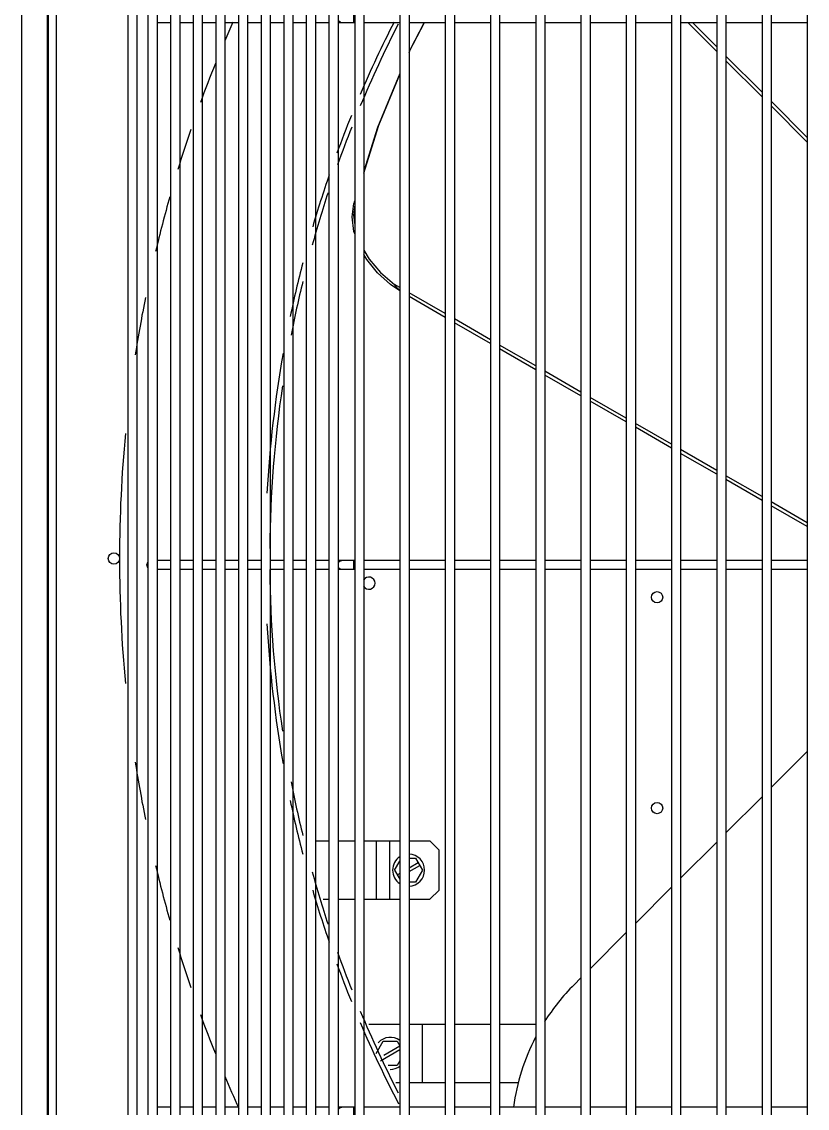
# Model space of a CAD drawing. Header units: metres. Extents: x -367 to 374, y -238 to 224.
# Drawn here: x 242.3114 to 242.5686, y 216.4616 to 216.8173 of the extents above; entities that cross this region are included whole.
import ezdxf
from ezdxf.enums import TextEntityAlignment as Align

# ---------------------------------------------------------------- set-up
doc = ezdxf.new("R2010")
doc.units = ezdxf.units.M
for name, color, linetype in [('ELE-ALIMENTADORES', 160, 'Continuous'), ('LA_BAU_BASES GERAIS_R00$0$ARQ-XREF-ATT', 8, 'Continuous'), ('LA_BAU_BASES GERAIS_R00$0$BASE', 253, 'Continuous'), ('LA_BAU_BASES GERAIS_R00$0$dutos', 31, 'Continuous')]:
    doc.layers.add(name, color=color, linetype=linetype)
doc.styles.add('LA_BAU_BASES GERAIS_R00$0$R60-125-RS', font='romans.shx', dxfattribs={"height": 0.19})
doc.styles.add('LA_BAU_BASES GERAIS_R00$0$R80-100-RS', font='romans.shx', dxfattribs={"height": 0.203})

# ---------------------------------------------------------------- blocks, each defined once
blk = doc.blocks.new('LA_BAU_BASES GERAIS_R00$0$A$C5BA41825')
at = {"layer": 'LA_BAU_BASES GERAIS_R00$0$dutos', "color": 251}
for p, q in [((-24.42727953793094, 40.29707436454305), (-24.42727953793094, 38.107074364543)), ((-24.43860771252439, 38.10962436454304), (-24.43860771252439, 40.29452436454301)), ((-24.42982953793094, 38.10962436454304), (-24.42982953793094, 40.29452436454301)), ((-24.32959084344112, 39.12149266126528), (-24.32959084344112, 38.2755585557361)), ((-24.32659084344112, 39.12149266126528), (-24.32659084344112, 38.2755585557361)), ((-24.31477084344112, 39.12149266126528), (-24.31477084344112, 38.2755585557361)), ((-24.31177084344112, 39.12149266126528), (-24.31177084344112, 38.2755585557361)), ((-24.29995084344112, 39.12149266126528), (-24.29995084344112, 38.2755585557361)), ((-24.29695084344112, 39.12149266126528), (-24.29695084344112, 38.2755585557361)), ((-24.28513084344112, 39.12149266126528), (-24.28513084344112, 38.2755585557361)), ((-24.28213084344112, 39.12149266126528), (-24.28213084344112, 38.2755585557361)), ((-24.27031084344112, 39.12149266126528), (-24.27031084344112, 38.2755585557361)), ((-24.26731084344112, 39.12149266126528), (-24.26731084344112, 38.2755585557361)), ((-24.25549084344113, 39.12149266126528), (-24.25549084344113, 38.2755585557361)), ((-24.25249084344113, 39.12149266126528), (-24.25249084344113, 38.2755585557361)), ((-24.24067084344113, 39.12149266126528), (-24.24067084344113, 38.2755585557361)), ((-24.23767084344113, 39.12149266126528), (-24.23767084344113, 38.2755585557361)), ((-24.22585084344113, 39.12149266126528), (-24.22585084344113, 38.2755585557361)), ((-24.22285084344113, 39.12149266126528), (-24.22285084344113, 38.2755585557361)), ((-24.21103084344113, 39.12149266126528), (-24.21103084344113, 38.2755585557361)), ((-24.20803084344113, 39.12149266126528), (-24.20803084344113, 38.2755585557361)), ((-24.19621084344113, 39.12149266126528), (-24.19621084344113, 38.2755585557361)), ((-24.19321084344113, 39.12149266126528), (-24.19321084344113, 38.2755585557361)), ((-24.18139084344113, 39.12149266126528), (-24.18139084344113, 38.2755585557361)), ((-24.40391084344149, 39.10326685413645), (-24.40391084344149, 38.29566887348881)), ((-24.40091084344149, 39.10326685413645), (-24.40091084344149, 38.29566887348881)), ((-24.43012243115022, 38.37890436454302), (-24.43012243115022, 39.06382436454271)), ((-24.39718603396913, 38.33945567005253), (-24.39718603396913, 39.05945567005244)), ((-24.39418603396913, 38.33945567005253), (-24.39418603396913, 39.05945567005244)), ((-24.38977603396913, 38.33945567005253), (-24.38977603396913, 39.05945567005244)), ((-24.38677603396913, 38.33945567005253), (-24.38677603396913, 39.05945567005244)), ((-24.38236603396913, 38.33945567005253), (-24.38236603396913, 39.05945567005244)), ((-24.37936603396913, 38.33945567005253), (-24.37936603396913, 39.05945567005244)), ((-24.37495603396913, 38.33945567005253), (-24.37495603396913, 39.05945567005244)), ((-24.37195603396913, 38.33945567005253), (-24.37195603396913, 39.05945567005244)), ((-24.36754603396913, 38.33945567005253), (-24.36754603396913, 39.05945567005244)), ((-24.36454603396913, 38.33945567005253), (-24.36454603396913, 39.05945567005244)), ((-24.36013603396913, 38.33945567005253), (-24.36013603396913, 39.05945567005244)), ((-24.35713603396913, 38.33945567005253), (-24.35713603396913, 39.05945567005244)), ((-24.35272603396913, 38.33945567005253), (-24.35272603396913, 39.05945567005244)), ((-24.34972603396913, 38.33945567005253), (-24.34972603396913, 39.05945567005244)), ((-24.34531603396913, 38.33945567005253), (-24.34531603396913, 39.05945567005244)), ((-24.34231603396913, 38.33945567005253), (-24.34231603396913, 39.05945567005244)), ((-24.33790603396913, 38.33945567005253), (-24.33790603396913, 39.05945567005244)), ((-24.33490603396913, 38.33945567005253), (-24.33490603396913, 39.05945567005244)), ((-24.32991084344076, 38.87695567005323), (-24.32991084344076, 38.87995567005328)), ((-24.38977603396913, 38.87695567005323), (-24.39418603396913, 38.87695567005323)), ((-24.38236603396913, 38.87695567005323), (-24.38677603396913, 38.87695567005323)), ((-24.37495603396913, 38.87695567005323), (-24.37936603396913, 38.87695567005323)), ((-24.36754603396913, 38.87695567005323), (-24.37195603396913, 38.87695567005323)), ((-24.36013603396913, 38.87695567005323), (-24.36454603396913, 38.87695567005323)), ((-24.35272603396913, 38.87695567005323), (-24.35713603396913, 38.87695567005323)), ((-24.34531603396913, 38.87695567005323), (-24.34972603396913, 38.87695567005323)), ((-24.33790603396913, 38.87695567005323), (-24.34231603396913, 38.87695567005323)), ((-24.32959084344112, 38.87695567005323), (-24.33490603396913, 38.87695567005323)), ((-24.31477084344112, 38.87695567005323), (-24.32659084344112, 38.87695567005323)), ((-24.29995084344112, 38.87695567005323), (-24.31177084344112, 38.87695567005323)), ((-24.28513084344112, 38.87695567005323), (-24.29695084344112, 38.87695567005323)), ((-24.27031084344112, 38.87695567005323), (-24.28213084344112, 38.87695567005323)), ((-24.25549084344113, 38.87695567005323), (-24.26731084344112, 38.87695567005323)), ((-24.24067084344113, 38.87695567005323), (-24.25249084344113, 38.87695567005323)), ((-24.22585084344113, 38.87695567005323), (-24.23767084344113, 38.87695567005323)), ((-24.21103084344113, 38.87695567005323), (-24.22285084344113, 38.87695567005323)), ((-24.21103084344113, 38.86755928036519), (-24.22042723312912, 38.87695567005323)), ((-24.21103084344113, 38.86910928036491), (-24.2188772331284, 38.87695567005323)), ((-24.19621084344113, 38.87695567005323), (-24.20803084344113, 38.87695567005323)), ((-24.18139084344113, 38.87695567005323), (-24.19321084344113, 38.87695567005323)), ((-24.19621084344113, 38.85428928036481), (-24.20803084344113, 38.86610928036487)), ((-24.19621084344113, 38.8527392803652), (-24.20803084344113, 38.86455928036526)), ((-24.18139084344113, 38.83946928036482), (-24.19321084344113, 38.85128928036488)), ((-24.18139084344113, 38.83791928036521), (-24.19321084344113, 38.84973928036527)), ((-24.32961923524367, 38.8186200156681), (-24.32985642467022, 38.81785725526299)), ((-24.32959084344112, 38.81831725544555), (-24.32985642467022, 38.81785725526299)), ((-24.31477084344112, 38.79030327123974), (-24.31655617256731, 38.79133403149137)), ((-24.29995084344112, 38.78174694025029), (-24.31177084344112, 38.78857122043246)), ((-24.29995084344112, 38.78049921211573), (-24.31177084344112, 38.7873234922979)), ((-24.28513084344112, 38.77319060926084), (-24.29695084344112, 38.78001488944301)), ((-24.28513084344112, 38.77194288112628), (-24.29695084344112, 38.77876716130845)), ((-24.27031084344112, 38.76463427827139), (-24.28213084344112, 38.77145855845356)), ((-24.27031084344112, 38.76338655013683), (-24.28213084344112, 38.770210830319)), ((-24.25549084344113, 38.75607794728307), (-24.26731084344112, 38.76290222746411)), ((-24.25549084344113, 38.75483021914852), (-24.26731084344112, 38.76165449932955)), ((-24.24067084344113, 38.74752161629362), (-24.25249084344113, 38.75434589647466)), ((-24.24067084344113, 38.74627388815907), (-24.25249084344113, 38.7530981683401)), ((-24.22585084344113, 38.73896528530418), (-24.23767084344113, 38.74578956548521)), ((-24.22585084344113, 38.73771755716962), (-24.23767084344113, 38.74454183735065)), ((-24.21103084344113, 38.73040895431473), (-24.22285084344113, 38.73723323449576)), ((-24.21103084344113, 38.72916122618017), (-24.22285084344113, 38.7359855063612)), ((-24.19621084344113, 38.72185262332528), (-24.20803084344113, 38.72867690350631)), ((-24.19621084344113, 38.72060489519072), (-24.20803084344113, 38.72742917537175)), ((-24.18139084344113, 38.71329629233583), (-24.19321084344113, 38.72012057251686)), ((-24.18139084344113, 38.71204856420127), (-24.19321084344113, 38.71887284438344)), ((-24.38977603396913, 38.70095567005251), (-24.39418603396913, 38.70095567005251)), ((-24.38236603396913, 38.70095567005251), (-24.38677603396913, 38.70095567005251)), ((-24.37495603396913, 38.70095567005251), (-24.37936603396913, 38.70095567005251)), ((-24.36754603396913, 38.70095567005251), (-24.37195603396913, 38.70095567005251)), ((-24.36013603396913, 38.70095567005251), (-24.36454603396913, 38.70095567005251)), ((-24.35272603396913, 38.70095567005251), (-24.35713603396913, 38.70095567005251)), ((-24.34531603396913, 38.70095567005251), (-24.34972603396913, 38.70095567005251)), ((-24.33790603396913, 38.70095567005251), (-24.34231603396913, 38.70095567005251)), ((-24.32959084344112, 38.70095567005251), (-24.33490603396913, 38.70095567005251)), ((-24.32991084344076, 38.69795567005247), (-24.32991084344076, 38.70095567005251)), ((-24.31477084344112, 38.70095567005251), (-24.32659084344112, 38.70095567005251)), ((-24.29995084344112, 38.70095567005251), (-24.31177084344112, 38.70095567005251)), ((-24.28513084344112, 38.70095567005251), (-24.29695084344112, 38.70095567005251)), ((-24.27031084344112, 38.70095567005251), (-24.28213084344112, 38.70095567005251)), ((-24.25549084344113, 38.70095567005251), (-24.26731084344112, 38.70095567005251)), ((-24.24067084344113, 38.70095567005251), (-24.25249084344113, 38.70095567005251)), ((-24.22585084344113, 38.70095567005251), (-24.23767084344113, 38.70095567005251)), ((-24.21103084344113, 38.70095567005251), (-24.22285084344113, 38.70095567005251)), ((-24.19621084344113, 38.70095567005251), (-24.20803084344113, 38.70095567005251)), ((-24.18139084344113, 38.70095567005251), (-24.19321084344113, 38.70095567005251)), ((-24.38977603396913, 38.69795567005247), (-24.39418603396913, 38.69795567005247)), ((-24.38236603396913, 38.69795567005247), (-24.38677603396913, 38.69795567005247)), ((-24.37495603396913, 38.69795567005247), (-24.37936603396913, 38.69795567005247)), ((-24.36754603396913, 38.69795567005247), (-24.37195603396913, 38.69795567005247)), ((-24.36013603396913, 38.69795567005247), (-24.36454603396913, 38.69795567005247)), ((-24.35272603396913, 38.69795567005247), (-24.35713603396913, 38.69795567005247)), ((-24.34531603396913, 38.69795567005247), (-24.34972603396913, 38.69795567005247)), ((-24.33790603396913, 38.69795567005247), (-24.34231603396913, 38.69795567005247)), ((-24.32959084344112, 38.69795567005247), (-24.33490603396913, 38.69795567005247)), ((-24.31477084344112, 38.69795567005247), (-24.32659084344112, 38.69795567005247)), ((-24.29995084344112, 38.69795567005247), (-24.31177084344112, 38.69795567005247)), ((-24.28513084344112, 38.69795567005247), (-24.29695084344112, 38.69795567005247)), ((-24.27031084344112, 38.69795567005247), (-24.28213084344112, 38.69795567005247)), ((-24.25549084344113, 38.69795567005247), (-24.26731084344112, 38.69795567005247)), ((-24.24067084344113, 38.69795567005247), (-24.25249084344113, 38.69795567005247)), ((-24.22585084344113, 38.69795567005247), (-24.23767084344113, 38.69795567005247)), ((-24.21103084344113, 38.69795567005247), (-24.22285084344113, 38.69795567005247)), ((-24.19621084344113, 38.69795567005247), (-24.20803084344113, 38.69795567005247)), ((-24.18139084344113, 38.69795567005247), (-24.19321084344113, 38.69795567005247)), ((-24.18139084344113, 38.63837466697692), (-24.19321084344113, 38.62655466697686)), ((-24.19621084344113, 38.62355466697682), (-24.20803084344113, 38.61173466697687)), ((-24.34231603396913, 38.60908409960336), (-24.33790603396913, 38.60908409960336)), ((-24.33490603396913, 38.60908409960336), (-24.32959084344112, 38.60908409960336)), ((-24.32659084344112, 38.60908409960336), (-24.31477084344112, 38.60908409960336)), ((-24.32242754786731, 38.5899840996027), (-24.32242754786731, 38.60908409960336)), ((-24.31802754786767, 38.5899840996027), (-24.31802754786767, 38.60908409960336)), ((-24.31177084344112, 38.60908409960336), (-24.30492754786803, 38.60908409960336)), ((-24.30192754786803, 38.60608409960344), (-24.30492754786803, 38.60908409960336)), ((-24.21103084344113, 38.60873466697683), (-24.22285084344113, 38.59691466697689)), ((-24.30192754786803, 38.59298409960263), (-24.30192754786803, 38.60608409960344)), ((-24.31650016200003, 38.59953409960303), (-24.31477084344112, 38.60252936720883)), ((-24.31177084344112, 38.60349409960304), (-24.30964124080149, 38.60349409960304)), ((-24.3087480872684, 38.60194711230486), (-24.31177084344112, 38.60020192321576)), ((-24.31177084344112, 38.59904722267686), (-24.30824808726876, 38.60108108690122)), ((-24.30964124080149, 38.60349409960304), (-24.30735493373567, 38.59953409960303)), ((-24.31650016200003, 38.59953409960303), (-24.31477084344112, 38.59653883199724)), ((-24.31477084344112, 38.59846987240746), (-24.31560700846695, 38.59798711230485)), ((-24.31510700846731, 38.59712108690121), (-24.31477084344112, 38.59731517186958)), ((-24.30735493373567, 38.59953409960303), (-24.30964124080149, 38.59557409960303)), ((-24.30964124080149, 38.59557409960303), (-24.31177084344112, 38.59557409960303)), ((-24.30492754786803, 38.5899840996027), (-24.30192754786803, 38.59298409960263)), ((-24.22585084344113, 38.59391466697684), (-24.23767084344113, 38.5820946669769)), ((-24.33994959288221, 38.5899840996027), (-24.33790603396913, 38.5899840996027)), ((-24.33490603396913, 38.5899840996027), (-24.32959084344112, 38.5899840996027)), ((-24.32659084344112, 38.5899840996027), (-24.31477084344112, 38.5899840996027)), ((-24.31177084344112, 38.5899840996027), (-24.30492754786803, 38.5899840996027)), ((-24.24067084344113, 38.57909466697686), (-24.25249084344113, 38.56727466697691)), ((-24.25549084344113, 38.56427466697687), (-24.25773544253786, 38.56203006788019)), ((-24.32492754786767, 38.54908409960342), (-24.31477084344112, 38.54908409960342)), ((-24.31177084344112, 38.54908409960342), (-24.29995084344112, 38.54908409960342)), ((-24.30742754786731, 38.52998409960264), (-24.30742754786731, 38.54908409960342)), ((-24.29695084344112, 38.54908409960342), (-24.28513084344112, 38.54908409960342)), ((-24.28213084344112, 38.54908409960342), (-24.27031084344112, 38.54908409960342)), ((-24.32250016200003, 38.53953409960309), (-24.32021385493422, 38.54349409960309)), ((-24.32021385493422, 38.54349409960309), (-24.31564124080149, 38.54349409960309)), ((-24.31564124080149, 38.54349409960309), (-24.31477084344112, 38.54198652715138)), ((-24.32110700846731, 38.53712108690127), (-24.31477084344112, 38.54077927348419)), ((-24.31477084344112, 38.5419339740231), (-24.32002827597058, 38.53889859393655)), ((-24.31477084344112, 38.53708167205468), (-24.31564124080149, 38.53557409960308)), ((-24.31564124080149, 38.53557409960308), (-24.31857014082876, 38.53557409960308)), ((-24.31611834677349, 38.52998409960264), (-24.31477084344112, 38.52998409960264)), ((-24.31177084344112, 38.52998409960264), (-24.29995084344112, 38.52998409960264)), ((-24.29695084344112, 38.52998409960264), (-24.28513084344112, 38.52998409960264)), ((-24.28213084344112, 38.52998409960264), (-24.27584307055204, 38.52998409960264)), ((-24.38977603396913, 38.52195567005288), (-24.39418603396913, 38.52195567005288)), ((-24.38236603396913, 38.52195567005288), (-24.38677603396913, 38.52195567005288)), ((-24.37495603396913, 38.52195567005288), (-24.37936603396913, 38.52195567005288)), ((-24.36754603396913, 38.52195567005288), (-24.37195603396913, 38.52195567005288)), ((-24.36013603396913, 38.52195567005288), (-24.36454603396913, 38.52195567005288)), ((-24.35272603396913, 38.52195567005288), (-24.35713603396913, 38.52195567005288)), ((-24.34531603396913, 38.52195567005288), (-24.34972603396913, 38.52195567005288)), ((-24.33790603396913, 38.52195567005288), (-24.34231603396913, 38.52195567005288)), ((-24.32959084344112, 38.52195567005288), (-24.33490603396913, 38.52195567005288)), ((-24.32991084344076, 38.51895567005283), (-24.32991084344076, 38.52195567005288)), ((-24.31477084344112, 38.52195567005288), (-24.32659084344112, 38.52195567005288)), ((-24.29995084344112, 38.52195567005288), (-24.31177084344112, 38.52195567005288)), ((-24.28513084344112, 38.52195567005288), (-24.29695084344112, 38.52195567005288)), ((-24.27031084344112, 38.52195567005288), (-24.28213084344112, 38.52195567005288)), ((-24.25549084344113, 38.52195567005288), (-24.26731084344112, 38.52195567005288)), ((-24.24067084344113, 38.52195567005288), (-24.25249084344113, 38.52195567005288)), ((-24.22585084344113, 38.52195567005288), (-24.23767084344113, 38.52195567005288)), ((-24.21103084344113, 38.52195567005288), (-24.22285084344113, 38.52195567005288)), ((-24.19621084344113, 38.52195567005288), (-24.20803084344113, 38.52195567005288)), ((-24.18139084344113, 38.52195567005288), (-24.19321084344113, 38.52195567005288))]:
    blk.add_line(p, q, dxfattribs=at)
for points in [[(-24.33380795775822, 38.87695567005323), (-24.33420938260912, 38.87702908527865), (-24.33485890166185, 38.87757399217469), (-24.33490603396913, 38.87774149110271)], [(-24.31177084344112, 38.86724225089472), (-24.31132532769058, 38.8683085991579), (-24.30679361688549, 38.87695567005323)], [(-24.30683075217821, 38.87695567005323), (-24.3117279564644, 38.86761125232272), (-24.31177084344112, 38.86750860874736)], [(-24.31477084344112, 38.86032855666269), (-24.32211613217785, 38.84274870476236), (-24.32659084344112, 38.82835880288883)], [(-24.32659084344112, 38.82775360728488), (-24.3217109990684, 38.84345034751357), (-24.31477084344112, 38.86006170837436)], [(-24.32959084344112, 38.80790784354701), (-24.32985744112694, 38.8086809836401), (-24.33041195612731, 38.81340317015065), (-24.32985642467022, 38.81785725526299)], [(-24.32959084344112, 38.81737109131359), (-24.33000116525349, 38.81396193242119), (-24.32959084344112, 38.81078204543064)], [(-24.32659084344112, 38.80252658506629), (-24.32483451572076, 38.79959011271399), (-24.32108384233858, 38.79520858112346), (-24.31655617256731, 38.79133403149137)], [(-24.31477084344112, 38.7892138527659), (-24.31787070509021, 38.7912993967783), (-24.32214726922367, 38.79515705032736), (-24.3256549916444, 38.79945326028053), (-24.32659084344112, 38.80109199588492)], [(-24.31477084344112, 38.78933562409907), (-24.31551455074367, 38.79003031644709), (-24.31655617256731, 38.79133403149137)], [(-24.39760699586403, 38.69945567005254), (-24.39735890166222, 38.70033734793105), (-24.39718603396913, 38.70048237338881)], [(-24.33490603396913, 38.70016984900303), (-24.33485890166185, 38.70033734793105), (-24.33420938260912, 38.70088225482709), (-24.33380795775822, 38.70095567005251)], [(-24.39718603396913, 38.69842896671719), (-24.39735890166222, 38.69857399217392), (-24.39760699586403, 38.69945567005254)], [(-24.33380795775822, 38.69795567005247), (-24.33420938260912, 38.69802908527799), (-24.33485890166185, 38.69857399217392), (-24.33490603396913, 38.69874149110308)], [(-24.33490603396913, 38.5211698490034), (-24.33485890166185, 38.52133734793142), (-24.33420938260912, 38.52188225482746), (-24.33380795775822, 38.52195567005288)]]:
    blk.add_lwpolyline(points, dxfattribs=at)
for centre in [(-24.40841053793131, 38.70157436454269), (-24.23057953793131, 38.68887436454338), (-24.23057953793131, 38.61987436454342)]:
    blk.add_circle(centre, 0.001849999999636363, dxfattribs=at)
for centre, radius, start, end in [((-23.97241053793095, 38.70157436454269), 0.4341807889319999, 156.1434498954971, 157.0272945731043), ((-23.97241053793095, 38.70157436454269), 0.3864947102519999, 152.9681115072243, 156.8513292707948), ((-23.97241053793095, 38.70157436454269), 0.3850000000003635, 152.9747051280733, 157.3593921056099), ((-23.97241053793095, 38.70157436454269), 0.4341807889319999, 158.0801452772676, 159.8905240256441), ((-23.97241053793095, 38.70157436454269), 0.3864947102519999, 157.9597651796395, 159.9234316602906), ((-23.97241053793095, 38.70157436454269), 0.4341807889319999, 161.1238579261423, 162.9367498326849), ((-23.97241053793095, 38.70157436454269), 0.3850000000003635, 158.4720984317971, 160.4433225433272), ((-23.97241053793095, 38.70157436454269), 0.3864947102519999, 161.0316505356367, 163.6832612999529), ((-23.97241053793095, 38.70157436454269), 0.3850000000003635, 161.875007392319, 164.551365351106), ((-23.97241053793095, 38.70157436454269), 0.4341807889319999, 164.1682996271812, 166.6172822175898), ((-23.97241053793095, 38.70157436454269), 0.3864947102519999, 165.4966763267307, 168.1624648090366), ((-23.97241053793095, 38.70157436454269), 0.3850000000003635, 166.3717850995127, 169.0481081659241), ((-23.97241053793095, 38.70157436454269), 0.4341807889319999, 168.6452909258852, 171.1631622240671), ((-23.97241053793095, 38.70157436454269), 0.3864947102519999, 169.9763560308409, 176.820391693556), ((-23.97241053793095, 38.70157436454269), 0.3850000000003635, 171.5502265737585, 179.5046949095205), ((-23.97241053793095, 38.70157436454269), 0.4341807889319999, 174.5927678589684, 179.9557383340907), ((-23.97241053793095, 38.70157436454269), 0.4341807889319999, 180.0442616659093, 185.4072218098324), ((-23.97241053793095, 38.70157436454269), 0.3850000000003635, 180.5411977519962, 188.4497734262415), ((-24.32492754786767, 38.69348409960264), 0.001999999999636363, 209.6482765316035, 150.3517234683965), ((-23.97241053793095, 38.70157436454269), 0.3864947102519999, 183.179608306444, 190.0236439691591), ((-23.97241053793095, 38.70157436454269), 0.4341807889319999, 188.8368419817698, 191.3547090407961), ((-23.97241053793095, 38.70157436454269), 0.3850000000003635, 190.9518918340759, 193.6282149004873), ((-23.97241053793095, 38.70157436454269), 0.3864947102519999, 191.8375351909635, 194.5033236732693), ((-24.31192754786731, 38.59953409960303), 0.005249999999999999, 122.8837395411152, 237.1162604588848), ((-24.31192754786731, 38.59953409960303), 0.005249999999999999, 271.7144744641292, 88.28552553587083), ((-23.97241053793095, 38.70157436454269), 0.4341807889319999, 193.3827139589338, 195.8317030406674), ((-23.97241053793095, 38.70157436454269), 0.3850000000003635, 195.4486346488941, 198.1249926076805), ((-23.97241053793095, 38.70157436454269), 0.3864947102519999, 196.3167387000471, 198.9683494643633), ((-23.97241053793095, 38.70157436454269), 0.4341807889319999, 197.0632513937213, 198.8761415093494), ((-23.97241053793095, 38.70157436454269), 0.3850000000003635, 199.5566774566728, 201.5279015682029), ((-23.97241053793095, 38.70157436454269), 0.3864947102519999, 200.076568339709, 202.0402348203605), ((-24.20823796785495, 38.51253259319719), 0.07000000000036362, 134.9999999997854, 147.8045441911942), ((-23.97241053793095, 38.70157436454269), 0.4341807889319999, 200.1094741636053, 201.9198506010113), ((-23.97241053793095, 38.70157436454269), 0.3850000000003635, 202.6406078943901, 207.0252948719267), ((-23.97241053793095, 38.70157436454269), 0.3864947102519999, 203.1486707292051, 207.5165005335441), ((-24.31792754786731, 38.53953409960309), 0.005249999999999999, 52.96733762506021, 138.2383652589184), ((-24.20823796785495, 38.51253259319719), 0.07000000000036362, 152.5503268310257, 172.2433879113059), ((-24.31792754786731, 38.53953409960309), 0.005249999999999999, 269.0891671452651, 307.0326623749394), ((-23.97241053793095, 38.70157436454269), 0.4341807889319999, 202.9727089215527, 204.4805140464027)]:
    blk.add_arc(centre, radius, start, end, dxfattribs=at)
blk = doc.blocks.new('LA_BAU_BASES GERAIS_R00')
at = {"layer": 'LA_BAU_BASES GERAIS_R00$0$ARQ-XREF-ATT'}
blk.add_blockref('LA_BAU_BASES GERAIS_R00$0$A$C5BA41825', (266.75, 177.9399999999999), dxfattribs=at)
at = {"layer": 'LA_BAU_BASES GERAIS_R00$0$BASE', "style": 'LA_BAU_BASES GERAIS_R00$0$R60-125-RS'}
for p in [(242.7815727361595, 218.919159373358), (358.6365727361596, 192.964159373358)]:
    blk.add_attdef('S', text='', height=0.19, rotation=90, dxfattribs=at).set_placement(p, align=Align.MIDDLE_CENTER)
at = {"layer": 'LA_BAU_BASES GERAIS_R00$0$BASE', "style": 'LA_BAU_BASES GERAIS_R00$0$R80-100-RS'}
blk.add_attdef('ACESSO', text='', height=0.203, dxfattribs=at).set_placement((365.922255870473, 191.9868442639211), align=Align.TOP_CENTER)
at = {"layer": 'LA_BAU_BASES GERAIS_R00$0$BASE', "style": 'LA_BAU_BASES GERAIS_R00$0$R60-125-RS'}
blk.add_attdef('S', text='', height=0.19, dxfattribs=at).set_placement((266.114159373358, 180.9134272638404), align=Align.MIDDLE_CENTER)

msp = doc.modelspace()

# ---------------------------------------------------------------- block references
at = {"layer": 'ELE-ALIMENTADORES', "color": 2}
msp.add_blockref('LA_BAU_BASES GERAIS_R00', (0, 0), dxfattribs=at)

doc.saveas('drawing.dxf')
